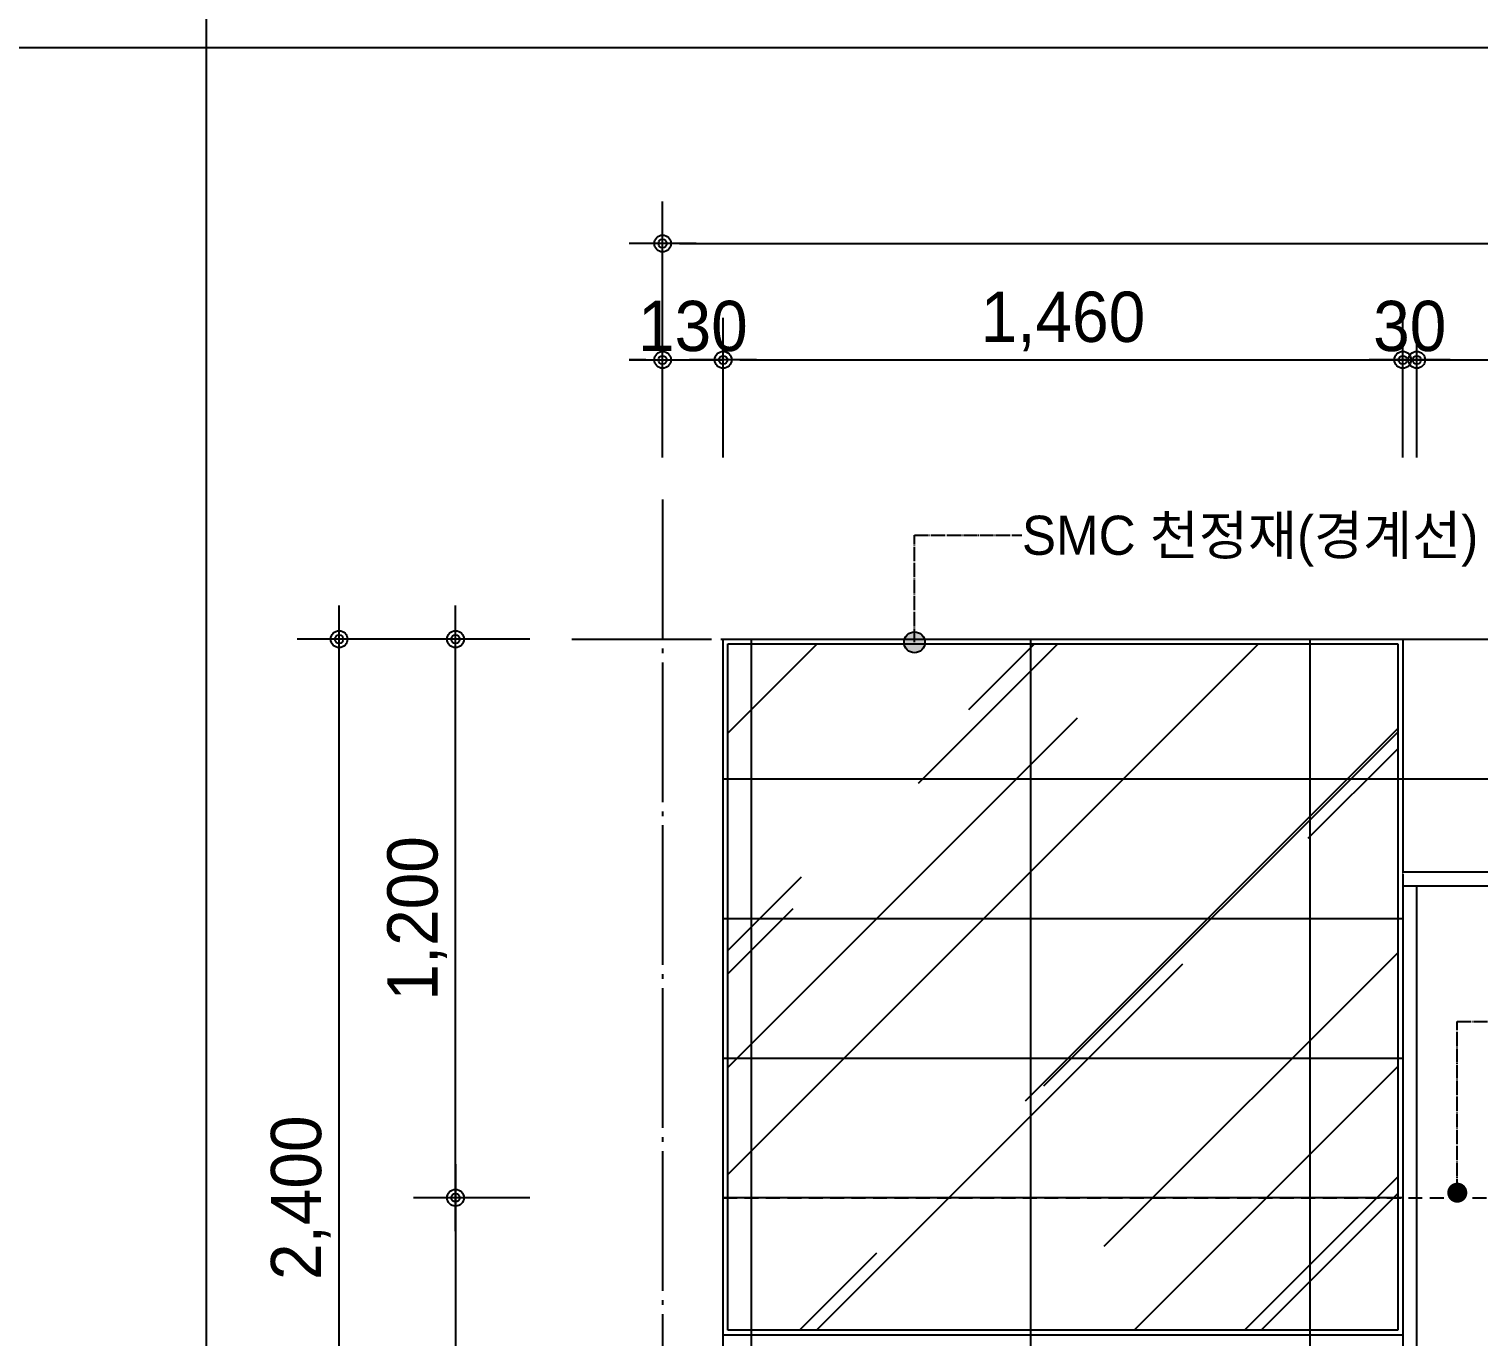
# Model space of a CAD drawing. Header units: millimetres. Extents: x 555 to 100215, y 750 to 17024.
# Drawn here: x 92064 to 95177, y 2581 to 5389 of the extents above; entities that cross this region are included whole.
import ezdxf
from ezdxf.enums import TextEntityAlignment as Align

# ---------------------------------------------------------------- set-up
doc = ezdxf.new("R2010")
doc.units = ezdxf.units.MM
doc.set_wipeout_variables(frame=1)
for name, pattern in [('CEN', [35, 30, -2, 1, -2]), ('CENTER', [2, 1.25, -0.25, 0.25, -0.25]), ('DASHDOT', [1, 0.5, -0.25, 0, -0.25]), ('HID', [2.3, 1.5, -0.8]), ('HIDDEN', [9.525, 6.35, -3.175])]:
    doc.linetypes.add(name, pattern=pattern)
for name, color, linetype in [('$ZCDB_AUDIT_GENERATED_600D18', 7, 'Continuous'), ('4A.TEC TEXT', 7, 'Continuous'), ('4A.TEC 해치 1', 9, 'Continuous'), ('9', 9, 'Continuous'), ('CEN', 1, 'CEN'), ('CENTER', 1, 'CENTER'), ('DIM', 7, 'Continuous'), ('ELE', 7, 'Continuous'), ('ETC', 8, 'Continuous'), ('SY', 1, 'Continuous'), ('WAL', 3, 'Continuous'), ('WID', 4, 'Continuous')]:
    doc.layers.add(name, color=color, linetype=linetype)
doc.styles.add('나눔고딕', font='')
doc.styles.add('돋움', font='')
doc.styles.get('나눔고딕').set_extended_font_data('Dotum')
doc.styles.get('돋움').set_extended_font_data('Dotum')
doc.dimstyles.new('DIM_600(외부치수)', dxfattribs={"dimscale": 400, "dimtxt": 3.3, "dimasz": 1, "dimexe": 2, "dimexo": 2, "dimgap": 1, "dimtad": 1, "dimdec": 0, "dimdsep": 46, "dimlunit": 6, "dimtxsty": '나눔고딕', "dimblk1": 'DIMDOT', "dimblk2": 'DIMDOT', "dimsah": 1, "dimcen": 2.5, "dimdle": 1.5, "dimclrd": 8, "dimclre": 8, "dimclrt": 3, "dimadec": 0, "dimazin": 0, "dimtfac": 1, "dimtdec": 0, "dimtix": 1, "dimtmove": 2, "dimatfit": 3, "dimldrblk": 'DIMDOT', "dimfxl": 1, "dimtvp": 1, "dimtolj": 1, "dimtzin": 0, "dimarcsym": 0})

# ---------------------------------------------------------------- blocks, each defined once
blk = doc.blocks.new('DIMDOT')
at = {"color": 0}
blk.add_line((-2, 0), (2, 0), dxfattribs=at)
for radius in [0.5, 0.25]:
    blk.add_circle((0, 0), radius, dxfattribs=at)
blk = doc.blocks.new('*D562')
at = {"layer": '$ZCDB_AUDIT_GENERATED_600D18', "color": 8, "lineweight": -2, "transparency": 16777216}
for p, q in [((93425.2, 4467.9, 0), (93425.2, 4767.9, 0)), ((93555.2, 4467.9, 0), (93555.2, 4767.9, 0)), ((93389.2, 4677.9, 0), (93353.2, 4677.9, 0)), ((93425.2, 4677.9, 0), (93555.2, 4677.9, 0)), ((93591.2, 4677.9, 0), (93627.2, 4677.9, 0))]:
    blk.add_line(p, q, dxfattribs=at)
at = {"layer": 'Defpoints', "color": 0, "transparency": 16777216}
for p in [(93555.2, 4677.9, 0), (93425.2, 4377.9, 0), (93555.2, 4377.9, 0)]:
    blk.add_point(p, dxfattribs=at)
at = {"layer": '$ZCDB_AUDIT_GENERATED_600D18', "color": 8, "lineweight": -2, "transparency": 16777216, "xscale": 36, "yscale": 36, "zscale": 36}
blk.add_blockref('DIMDOT', (93425.2, 4677.9, 0), dxfattribs=at)
at = {"layer": '$ZCDB_AUDIT_GENERATED_600D18', "color": 8, "lineweight": -2, "transparency": 16777216, "xscale": 36, "yscale": 36, "zscale": 36, "rotation": 180}
blk.add_blockref('DIMDOT', (93555.2, 4677.9, 0), dxfattribs=at)
at = {"layer": '$ZCDB_AUDIT_GENERATED_600D18', "color": 3, "transparency": 16777216, "insert": (93490.2, 4750, 0), "char_height": 108, "attachment_point": 5, "style": '나눔고딕'}
blk.add_mtext('\\A1;130', dxfattribs=at)
blk = doc.blocks.new('*D563')
at = {"layer": '$ZCDB_AUDIT_GENERATED_600D18', "color": 8, "lineweight": -2, "transparency": 16777216}
for p, q in [((93425.2, 4467.9), (93425.2, 5017.9)), ((97605.2, 4467.9), (97605.2, 5017.9)), ((93461.2, 4927.9), (97569.2, 4927.9))]:
    blk.add_line(p, q, dxfattribs=at)
at = {"layer": 'Defpoints', "color": 0, "transparency": 16777216}
for p in [(97605.2, 4927.9), (93425.2, 4377.9, 0), (97605.2, 4377.9, 0)]:
    blk.add_point(p, dxfattribs=at)
at = {"layer": '$ZCDB_AUDIT_GENERATED_600D18', "color": 8, "lineweight": -2, "transparency": 16777216, "xscale": 36, "yscale": 36, "zscale": 36, "rotation": 180}
blk.add_blockref('DIMDOT', (93425.2, 4927.9), dxfattribs=at)
at = {"layer": '$ZCDB_AUDIT_GENERATED_600D18', "color": 8, "lineweight": -2, "transparency": 16777216, "xscale": 36, "yscale": 36, "zscale": 36}
blk.add_blockref('DIMDOT', (97605.2, 4927.9), dxfattribs=at)
at = {"layer": '$ZCDB_AUDIT_GENERATED_600D18', "color": 3, "transparency": 16777216, "insert": (95515.2, 5010.4), "char_height": 108, "attachment_point": 5, "style": '나눔고딕'}
blk.add_mtext('\\A1;4,180', dxfattribs=at)
blk = doc.blocks.new('*D564')
at = {"layer": '$ZCDB_AUDIT_GENERATED_600D18', "color": 8, "lineweight": -2, "transparency": 16777216}
for p, q in [((93140.2, 4077.9, 0), (92640.2, 4077.9, 0)), ((92730.2, 1713.9, 0), (92730.2, 4041.9, 0)), ((93140.2, 1677.9, 0), (92640.2, 1677.9, 0))]:
    blk.add_line(p, q, dxfattribs=at)
at = {"layer": 'Defpoints', "color": 0, "transparency": 16777216}
for p in [(92730.2, 4077.9, 0), (93230.2, 4077.9, 0), (93230.2, 1677.9, 0)]:
    blk.add_point(p, dxfattribs=at)
at = {"layer": '$ZCDB_AUDIT_GENERATED_600D18', "color": 8, "lineweight": -2, "transparency": 16777216, "xscale": 36, "yscale": 36, "zscale": 36}
for p, rotation in [((92730.2, 4077.9, 0), 90), ((92730.2, 1677.9, 0), 270)]:
    blk.add_blockref('DIMDOT', p, dxfattribs=dict(at, rotation=rotation))
at = {"layer": '$ZCDB_AUDIT_GENERATED_600D18', "color": 3, "transparency": 16777216, "insert": (92647.7, 2877.9, 0), "char_height": 108, "attachment_point": 5, "rotation": 90, "style": '나눔고딕'}
blk.add_mtext('\\A1;2,400', dxfattribs=at)
blk = doc.blocks.new('*D565')
at = {"layer": '$ZCDB_AUDIT_GENERATED_600D18', "color": 8, "lineweight": -2, "transparency": 16777216}
for p, q in [((93140.2, 2877.9), (92890.2, 2877.9)), ((92980.2, 2841.9), (92980.2, 1713.9)), ((93140.2, 1677.9), (92890.2, 1677.9))]:
    blk.add_line(p, q, dxfattribs=at)
at = {"layer": 'Defpoints', "color": 0, "transparency": 16777216}
for p in [(93230.2, 2877.9, 0), (92980.2, 1677.9), (93230.2, 1677.9, 0)]:
    blk.add_point(p, dxfattribs=at)
at = {"layer": '$ZCDB_AUDIT_GENERATED_600D18', "color": 8, "lineweight": -2, "transparency": 16777216, "xscale": 36, "yscale": 36, "zscale": 36}
for p, rotation in [((92980.2, 2877.9), 90), ((92980.2, 1677.9), 270)]:
    blk.add_blockref('DIMDOT', p, dxfattribs=dict(at, rotation=rotation))
at = {"layer": '$ZCDB_AUDIT_GENERATED_600D18', "color": 3, "transparency": 16777216, "insert": (92897.7, 2277.9), "char_height": 108, "attachment_point": 5, "rotation": 90, "style": '나눔고딕'}
blk.add_mtext('\\A1;1,200', dxfattribs=at)
blk = doc.blocks.new('*D566')
at = {"layer": '$ZCDB_AUDIT_GENERATED_600D18', "color": 8, "lineweight": -2, "transparency": 16777216}
for p, q in [((93140.2, 4077.9), (92890.2, 4077.9)), ((92980.2, 2913.9), (92980.2, 4041.9)), ((93140.2, 2877.9), (92890.2, 2877.9))]:
    blk.add_line(p, q, dxfattribs=at)
at = {"layer": 'Defpoints', "color": 0, "transparency": 16777216}
for p in [(92980.2, 4077.9), (93230.2, 4077.9, 0), (93230.2, 2877.9, 0)]:
    blk.add_point(p, dxfattribs=at)
at = {"layer": '$ZCDB_AUDIT_GENERATED_600D18', "color": 8, "lineweight": -2, "transparency": 16777216, "xscale": 36, "yscale": 36, "zscale": 36}
for p, rotation in [((92980.2, 4077.9), 90), ((92980.2, 2877.9), 270)]:
    blk.add_blockref('DIMDOT', p, dxfattribs=dict(at, rotation=rotation))
at = {"layer": '$ZCDB_AUDIT_GENERATED_600D18', "color": 3, "transparency": 16777216, "insert": (92897.7, 3477.9), "char_height": 108, "attachment_point": 5, "rotation": 90, "style": '나눔고딕'}
blk.add_mtext('\\A1;1,200', dxfattribs=at)
blk = doc.blocks.new('zw$606B')
h = blk.add_hatch()
h.set_pattern_fill('AR-RROOF', color=252, scale=20, angle=45, style=0)
h.set_pattern_definition([(45, (-1246904, -158383.4), (431.0523, 1149.47278), [7620, -1016, 2540, -508]), (45, (-1246605.9, -157726.1), (-836.95987, 118.53938), [1524, -167.64, 3048, -381]), (45, (-1247029.74, -157898.5), (1627.22241, 2108.56414), [4064, -711.2, 2032, -508])])
h.paths.add_polyline_path([(10, 2416.1), (1449, 2416.1), (1449.3, 941.8), (10, 941.8)])
at = {"color": 8}
blk.add_line((0, 931.8, 0), (1460, 931.8, 0), dxfattribs=at)
blk.add_line((0, 931.8, 0), (1460, 931.8, 0), dxfattribs=at)
at = {"layer": 'ETC'}
for p, q in [((0, 931.8, 0), (0, 2426.1, 0)), ((0, 2426.1, 0), (1460, 2426.1, 0)), ((10, 941.8, 0), (10, 2416.1, 0)), ((10, 2416.1, 0), (1449.3, 2416.1, 0)), ((1449.3, 2416.1, 0), (1449.3, 941.8, 0)), ((1460, 2426.1, 0), (1460, 931.8, 0)), ((1449.3, 941.8, 0), (10, 941.8, 0))]:
    blk.add_line(p, q, dxfattribs=at)
blk = doc.blocks.new('A$C02A307A1')
at = {"layer": '9', "color": 8, "linetype": 'HIDDEN', "ltscale": 2}
for p, q in [((5, 673, 0), (6.9, 697.4, 0)), ((14.9, 704.8, 0), (53.8, 704.8, 0)), ((55, 672.8, 0), (55, 702.8, 0)), ((365, 702.8, 0), (365, 672.8, 0)), ((366.2, 704.8, 0), (405.1, 704.8, 0)), ((413.1, 697.4, 0), (415, 673, 0)), ((5, 664.9, 0), (0, 434.8, 0)), ((6.3, 667.3, 0), (8.7, 668.9, 0)), ((11.5, 669.8, 0), (8, 669.8, 0)), ((412, 667.8, 0), (8, 667.8, 0)), ((408.5, 669.8, 0), (11.5, 669.8, 0)), ((55, 664.8, 0), (51, 465.5, 0)), ((365, 664.8, 0), (369, 465.5, 0)), ((412, 669.8, 0), (408.5, 669.8, 0)), ((413.7, 667.3, 0), (411.3, 668.9, 0)), ((415, 664.9, 0), (420, 434.8, 0)), ((415.3, 649.8, 0), (451.3, 650.6, 0)), ((425.9, 624, 0), (415.7, 634.8, 0)), ((454.2, 633, 0), (425.9, 624, 0)), ((454.2, 633, 0), (451.3, 650.6, 0)), ((417.6, 614.8, 0), (416.1, 614.8, 0)), ((17.5, 439.8, 0), (12.5, 422.8, 0)), ((17.5, 444.8, 0), (22.5, 459.8, 0)), ((402.5, 444.8, 0), (17.5, 444.8, 0)), ((402.5, 439.8, 0), (17.5, 439.8, 0)), ((50.6, 444.8, 0), (50.5, 439.8, 0)), ((110, 444.8, 0), (110, 439.8, 0)), ((125, 444.8, 0), (125, 439.8, 0)), ((295, 444.8, 0), (295, 439.8, 0)), ((310, 444.8, 0), (310, 439.8, 0)), ((369.4, 444.8, 0), (369.5, 439.8, 0)), ((397.5, 459.8, 0), (402.5, 444.8, 0)), ((407.5, 422.8, 0), (402.5, 439.8, 0)), ((0, 434.8, 0), (0, 357.8, 0)), ((12.5, 422.8, 0), (407.5, 422.8, 0)), ((20, 409.5, 0), (22.4, 362.6, 0)), ((25, 414.8, 0), (395, 414.8, 0)), ((50.2, 422.8, 0), (50, 414.8, 0)), ((60, 414.8, 0), (60, 422.8, 0)), ((80, 414.8, 0), (60, 414.8, 0)), ((80, 422.8, 0), (80, 414.8, 0)), ((340, 414.8, 0), (340, 422.8, 0)), ((360, 414.8, 0), (340, 414.8, 0)), ((360, 422.8, 0), (360, 414.8, 0)), ((369.8, 422.8, 0), (370, 414.8, 0)), ((400, 409.5, 0), (397.6, 362.6, 0)), ((420, 434.8, 0), (420, 357.8, 0)), ((8, 349.8, 0), (25.1, 349.8, 0)), ((412, 349.8, 0), (394.9, 349.8, 0)), ((387.5, 313.6, 0), (387.5, 237.5, 0)), ((372.5, 287.8, 0), (372.5, 237.5, 0)), ((107.4, 240.2, 0), (90, 96.7, 0)), ((312.6, 240.2, 0), (330, 96.7, 0)), ((368, 237.5, 0), (392, 237.5, 0)), ((368, 224.5, 0), (368, 237.5, 0)), ((392, 224.5, 0), (368, 224.5, 0)), ((369.5, 224.5, 0), (369.5, 217.1, 0)), ((390.5, 224.5, 0), (390.5, 217.1, 0)), ((392, 237.5, 0), (392, 224.5, 0)), ((90, 96.7, 0), (82.5, 34.8, 0)), ((330, 96.7, 0), (337.5, 34.8, 0))]:
    blk.add_line(p, q, dxfattribs=at)
for centre, radius in [((373, 231.2, 0), 5), ((386.9, 230.9, 0), 5), ((380, 204.8, 0), 4.5)]:
    blk.add_circle(centre, radius, dxfattribs=at)
for centre, radius, start, end in [((14.9, 696.8, 0), 8, 90, 175.5165), ((53.8, 707.8, 0), 3, 270, 321.316), ((60, 702.8, 0), 5, 141.316, 180), ((60, 702.8, 0), 5, 91.5278, 141.316), ((210, -4921.2, 0), 5631, 88.4722, 91.5278), ((360, 702.8, 0), 5, 38.684, 88.4722), ((366.2, 707.8, 0), 3, 218.684, 270), ((360, 702.8, 0), 5, 0, 38.684), ((405.1, 696.8, 0), 8, 4.4835, 90), ((8, 672.8, 0), 3, 175.5165, 270), ((8, 664.8, 0), 3, 124.3441, 178.7548), ((8, 664.8, 0), 3, 90, 124.3441), ((11.5, 664.8, 0), 5, 90, 124.3441), ((58, 672.8, 0), 3, 180, 270), ((58, 664.8, 0), 3, 90, 178.8561), ((362, 672.8, 0), 3, 270, 0), ((362, 664.8, 0), 3, 1.1439, 90), ((408.5, 664.8, 0), 5, 55.6559, 90), ((412, 672.8, 0), 3, 270, 4.4835), ((412, 664.8, 0), 3, 55.6559, 90), ((412, 664.8, 0), 3, 0, 55.6559), ((397.3, 629.4, 0), 25, 324.3801, 356.5309), ((210, -409.1, 0), 888.9, 77.8229, 102.1771), ((25, 409.8, 0), 5, 90, 180), ((395, 409.8, 0), 5, 0, 90), ((8, 357.8, 0), 8, 180, 197.5009), ((29, 364.4, 0), 30, 197.5009, 225.3669), ((8, 357.8, 0), 8, 197.5009, 270), ((-132.6, 200.7, 0), 200, 27.5064, 45.3669), ((52.3, 364.1, 0), 30, 182.8696, 197.1667), ((214.7, 414.3, 0), 200, 197.1667, 236.3347), ((205.3, 414.3, 0), 200, 303.6653, 342.8333), ((552.6, 200.7, 0), 200, 134.6331, 152.4936), ((367.7, 364.1, 0), 30, 342.8333, 357.1304), ((412, 357.8, 0), 8, 270, 342.499), ((391, 364.4, 0), 30, 314.6331, 342.4991), ((412, 357.8, 0), 8, 342.499, 0), ((-310, 108.4, 0), 400, 360, 27.5064), ((730, 108.4, 0), 400, 152.4936, 180), ((157.6, 211.4, 0), 60, 86.869, 147.3829), ((210, 1170, 0), 900, 266.869, 273.131), ((262.4, 211.4, 0), 60, 32.6171, 93.131), ((99.4, 241.2, 0), 8, 353.0931, 56.3347), ((320.6, 241.2, 0), 8, 123.6653, 186.907), ((380, 204.8, 0), 30, 113.5783, 66.4219), ((380, 185.1, 0), 33.6, 47.499, 132.501), ((362, 204.8, 0), 7, 132.501, 227.499), ((380, 224.4, 0), 33.6, 227.499, 312.501), ((398, 204.8, 0), 7, 312.501, 47.499)]:
    blk.add_arc(centre, radius, start, end, dxfattribs=at)
at = {"layer": 'CENTER', "color": 1, "linetype": 'DASHDOT'}
for p, q in [((210, 729.6, 0), (210, 0, 0)), ((380, 258.2, 0), (380, 155.2, 0)), ((430.8, 204.8, 0), (327.2, 204.8, 0))]:
    blk.add_line(p, q, dxfattribs=at)
blk = doc.blocks.new('zw$D37')
at = {"layer": 'ELE', "color": 6}
for p, q in [((0, 1934.8, 0), (2460, 1934.8, 0)), ((0, 1930.5, 0), (0, 30.5, 0)), ((0, 1904.8, 0), (2460, 1904.8, 0)), ((290, 1904.8, 0), (290, 34.8, 0)), ((890, 1904.8, 0), (890, 34.8, 0)), ((1520, 1904.8, 0), (1520, 34.8, 0)), ((2120, 1904.8, 0), (2120, 34.8, 0)), ((890, 1869.8, 0), (290, 1869.8, 0)), ((2120, 1869.8, 0), (1520, 1869.8, 0)), ((290, 134.8, 0), (0, 134.8, 0)), ((890, 154.8, 0), (290, 154.8, 0)), ((890, 154.8, 0), (290, 154.8, 0)), ((290, 154.8), (890, 154.8, 0)), ((1230, 134.8, 0), (890, 134.8, 0)), ((1520, 134.8, 0), (1230, 134.8, 0)), ((2120, 154.8, 0), (1520, 154.8, 0)), ((2120, 154.8, 0), (1520, 154.8, 0)), ((1520, 154.8, 0), (2120, 154.8, 0)), ((2460, 134.8, 0), (2120, 134.8, 0))]:
    blk.add_line(p, q, dxfattribs=at)
at = {"layer": 'ELE', "color": 8}
for p, q in [((890, 1472.3, 0), (290, 1472.3, 0)), ((2120, 1472.3, 0), (1520, 1472.3, 0)), ((890, 1462.3, 0), (290, 1462.3, 0)), ((2120, 1462.3, 0), (1520, 1462.3, 0)), ((290, 1052.3, 0), (890, 1052.3, 0)), ((890, 1052.3, 0), (290, 1052.3, 0)), ((767.5, 1042.3, 0), (290, 1042.3, 0)), ((407.5, 1042.3, 0), (890, 1042.3, 0)), ((767.5, 1052.3, 0), (767.5, 154.8, 0)), ((1520, 1052.3, 0), (2120, 1052.3, 0)), ((2120, 1052.3, 0), (1520, 1052.3, 0)), ((1997.5, 1042.3, 0), (1520, 1042.3, 0)), ((1637.5, 1042.3, 0), (2120, 1042.3, 0)), ((1997.5, 1052.3, 0), (1997.5, 154.8, 0)), ((767.5, 589.8, 0), (290, 589.8, 0)), ((767.5, 579.8, 0), (290, 579.8, 0)), ((1997.5, 589.8, 0), (1520, 589.8, 0)), ((1997.5, 579.8, 0), (1520, 579.8, 0))]:
    blk.add_line(p, q, dxfattribs=at)
at = {"layer": 'ELE', "color": 5, "linetype": 'HIDDEN', "ltscale": 0.2, "elevation": 0}
for points in [[(30, 34.8), (30, 1904.8)], [(1230, 34.8), (1230, 1904.8)], [(1260, 34.8), (1260, 1904.8)]]:
    blk.add_lwpolyline(points, dxfattribs=at)
at = {"layer": 'ETC', "color": 1}
for p, q in [((890, 1869.8, 0), (290, 984.8, 0)), ((2120, 1869.8, 0), (1520, 984.8, 0)), ((290, 984.8, 0), (890, 154.8, 0)), ((1520, 984.8, 0), (2120, 154.8, 0))]:
    blk.add_line(p, q, dxfattribs=at)
at = {"layer": 'DIM', "color": 8}
for p in [(365, 0, 0), (1595, 0, 0)]:
    blk.add_blockref('A$C02A307A1', p, dxfattribs=at)
blk = doc.blocks.new('*D559')
at = {"layer": '$ZCDB_AUDIT_GENERATED_600D18', "color": 8, "lineweight": -2, "transparency": 16777216}
for p, q in [((95045.2, 4467.9, 0), (95045.2, 4767.9, 0)), ((96245.2, 4467.9, 0), (96245.2, 4767.9, 0)), ((95081.2, 4677.9, 0), (96209.2, 4677.9, 0))]:
    blk.add_line(p, q, dxfattribs=at)
at = {"layer": 'Defpoints', "color": 0, "transparency": 16777216}
for p in [(96245.2, 4677.9, 0), (95045.2, 4377.9, 0), (96245.2, 4377.9, 0)]:
    blk.add_point(p, dxfattribs=at)
at = {"layer": '$ZCDB_AUDIT_GENERATED_600D18', "color": 8, "lineweight": -2, "transparency": 16777216, "xscale": 36, "yscale": 36, "zscale": 36, "rotation": 180}
blk.add_blockref('DIMDOT', (95045.2, 4677.9, 0), dxfattribs=at)
at = {"layer": '$ZCDB_AUDIT_GENERATED_600D18', "color": 8, "lineweight": -2, "transparency": 16777216, "xscale": 36, "yscale": 36, "zscale": 36}
blk.add_blockref('DIMDOT', (96245.2, 4677.9, 0), dxfattribs=at)
at = {"layer": '$ZCDB_AUDIT_GENERATED_600D18', "color": 3, "transparency": 16777216, "insert": (95645.2, 4760.4, 0), "char_height": 108, "attachment_point": 5, "style": '나눔고딕'}
blk.add_mtext('\\A1;1,200', dxfattribs=at)
blk = doc.blocks.new('*D560')
at = {"layer": '$ZCDB_AUDIT_GENERATED_600D18', "color": 8, "lineweight": -2, "transparency": 16777216}
for p, q in [((95015.2, 4467.9, 0), (95015.2, 4767.9, 0)), ((95045.2, 4467.9, 0), (95045.2, 4767.9, 0)), ((94979.2, 4677.9, 0), (94943.2, 4677.9, 0)), ((95045.2, 4677.9, 0), (95015.2, 4677.9, 0)), ((95081.2, 4677.9, 0), (95117.2, 4677.9, 0))]:
    blk.add_line(p, q, dxfattribs=at)
at = {"layer": 'Defpoints', "color": 0, "transparency": 16777216}
for p in [(95015.2, 4677.9, 0), (95015.2, 4377.9, 0), (95045.2, 4377.9, 0)]:
    blk.add_point(p, dxfattribs=at)
at = {"layer": '$ZCDB_AUDIT_GENERATED_600D18', "color": 8, "lineweight": -2, "transparency": 16777216, "xscale": 36, "yscale": 36, "zscale": 36}
blk.add_blockref('DIMDOT', (95015.2, 4677.9, 0), dxfattribs=at)
at = {"layer": '$ZCDB_AUDIT_GENERATED_600D18', "color": 8, "lineweight": -2, "transparency": 16777216, "xscale": 36, "yscale": 36, "zscale": 36, "rotation": 180}
blk.add_blockref('DIMDOT', (95045.2, 4677.9, 0), dxfattribs=at)
at = {"layer": '$ZCDB_AUDIT_GENERATED_600D18', "color": 3, "transparency": 16777216, "insert": (95030.2, 4750, 0), "char_height": 108, "attachment_point": 5, "style": '나눔고딕'}
blk.add_mtext('\\A1;30', dxfattribs=at)
blk = doc.blocks.new('*D561')
at = {"layer": '$ZCDB_AUDIT_GENERATED_600D18', "color": 8, "lineweight": -2, "transparency": 16777216}
for p, q in [((93555.2, 4467.9, 0), (93555.2, 4767.9, 0)), ((95015.2, 4467.9, 0), (95015.2, 4767.9, 0)), ((93591.2, 4677.9, 0), (94979.2, 4677.9, 0))]:
    blk.add_line(p, q, dxfattribs=at)
at = {"layer": 'Defpoints', "color": 0, "transparency": 16777216}
for p in [(95015.2, 4677.9, 0), (93555.2, 4377.9, 0), (95015.2, 4377.9, 0)]:
    blk.add_point(p, dxfattribs=at)
at = {"layer": '$ZCDB_AUDIT_GENERATED_600D18', "color": 8, "lineweight": -2, "transparency": 16777216, "xscale": 36, "yscale": 36, "zscale": 36, "rotation": 180}
blk.add_blockref('DIMDOT', (93555.2, 4677.9, 0), dxfattribs=at)
at = {"layer": '$ZCDB_AUDIT_GENERATED_600D18', "color": 8, "lineweight": -2, "transparency": 16777216, "xscale": 36, "yscale": 36, "zscale": 36}
blk.add_blockref('DIMDOT', (95015.2, 4677.9, 0), dxfattribs=at)
at = {"layer": '$ZCDB_AUDIT_GENERATED_600D18', "color": 3, "transparency": 16777216, "insert": (94285.2, 4760.4, 0), "char_height": 108, "attachment_point": 5, "style": '나눔고딕'}
blk.add_mtext('\\A1;1,460', dxfattribs=at)

msp = doc.modelspace()

# ---------------------------------------------------------------- linework, layer by layer
at = {"color": 3}
for p, q in [((92445, 750), (92445, 9946.87)), ((97875, 5348.44), (76155, 5348.44))]:
    msp.add_line(p, q, dxfattribs=at)
at = {"color": 8}
for p, q in [((93615.2, 4077.95, 0), (93615.2, 1677.95, 0)), ((94215.2, 4077.95, 0), (94215.2, 1677.95, 0)), ((94815.2, 4077.95, 0), (94815.2, 1677.95, 0)), ((93555.2, 3777.95, 0), (97475.2, 3777.95, 0)), ((93555.2, 3477.95, 0), (97475.2, 3477.95, 0)), ((93555.2, 3177.95, 0), (97475.2, 3177.95, 0)), ((97475.2, 2877.95, 0), (93555.2, 2877.95, 0))]:
    msp.add_line(p, q, dxfattribs=at)
at = {"layer": 'CEN', "ltscale": 10}
for p, q in [((93425.2, 4377.95, 0), (93425.2, 1479.95, 0)), ((93230.2, 4077.95, 0), (97775.2, 4077.95, 0))]:
    msp.add_line(p, q, dxfattribs=at)
at = {"layer": 'WAL', "elevation": 0}
for points in [[(93555.2, 4077.95), (97475.2, 4077.95), (97475.2, 1677.95), (93555.2, 1677.95)], [(93555.2, 1677.95), (93555.2, 4077.95)]]:
    msp.add_lwpolyline(points, dxfattribs=at)

# ---------------------------------------------------------------- texts
at = {"layer": '4A.TEC TEXT', "style": '돋움'}
msp.add_text('SMC 천정재(경계선)', height=84, dxfattribs=at).set_placement((94197.06, 4301.12, 0), align=Align.MIDDLE_LEFT)

# ---------------------------------------------------------------- dimensions: what is measured, and where the dimension line sits
at = {"layer": '$ZCDB_AUDIT_GENERATED_600D18'}
for base, p2, picture, middle in [((97605.2, 4927.95, 0), (97605.2, 4377.95, 0), '*D563', (95515.2, 5010.43, 0)), ((93555.2, 4677.95, 0), (93555.2, 4377.95, 0), '*D562', (93490.2, 4750.02, 0))]:
    dim = msp.add_linear_dim(base=base, p1=(93425.2, 4377.95, 0), p2=p2, dimstyle='DIM_600(외부치수)', override={"dimscale": 300, "dimtxt": 0.36, "dimasz": 0.12, "dimexe": 0.3, "dimexo": 0.3, "dimgap": 0.06, "dimdec": 1, "dimblk1": 'DIMDOT', "dimblk2": 'DIMDOT', "dimdle": 0.06}, dxfattribs=at)
    dim.commit()
    dim.dimension.update_dxf_attribs({"geometry": picture, "text_midpoint": middle})
for base, p1, p2, angle, picture, middle in [((95015.2, 4677.95, 0), (93555.2, 4377.95, 0), (95015.2, 4377.95, 0), 0, '*D561', (94285.2, 4760.43, 0)), ((96245.2, 4677.95, 0), (95045.2, 4377.95, 0), (96245.2, 4377.95, 0), 0, '*D559', (95645.2, 4760.43, 0)), ((95015.2, 4677.95, 0), (95045.2, 4377.95, 0), (95015.2, 4377.95, 0), 180, '*D560', (95030.2, 4750.02, 0))]:
    dim = msp.add_linear_dim(base=base, p1=p1, p2=p2, angle=angle, dimstyle='DIM_600(외부치수)', override={"dimscale": 300, "dimtxt": 0.36, "dimasz": 0.12, "dimexe": 0.3, "dimexo": 0.3, "dimgap": 0.06, "dimdec": 1, "dimblk1": 'DIMDOT', "dimblk2": 'DIMDOT', "dimdle": 0.06}, dxfattribs=at)
    dim.commit()
    dim.dimension.update_dxf_attribs({"geometry": picture, "text_midpoint": middle})
for p1, p2, distance, picture, middle in [((93230.2, 1677.95, 0), (93230.2, 4077.95, 0), 500, '*D564', (92647.72, 2877.95, 0)), ((93230.2, 2877.95, 0), (93230.2, 4077.95, 0), 250, '*D566', (92897.72, 3477.95, 0)), ((93230.2, 2877.95, 0), (93230.2, 1677.95, 0), -250, '*D565', (92897.72, 2277.95, 0))]:
    dim = msp.add_aligned_dim(p1=p1, p2=p2, distance=distance, dimstyle='DIM_600(외부치수)', override={"dimscale": 300, "dimtxt": 0.36, "dimasz": 0.12, "dimexe": 0.3, "dimexo": 0.3, "dimgap": 0.06, "dimdec": 1, "dimblk1": 'DIMDOT', "dimblk2": 'DIMDOT', "dimdle": 0.06}, dxfattribs=at)
    dim.commit()
    dim.dimension.update_dxf_attribs({"geometry": picture, "text_midpoint": middle})

# ---------------------------------------------------------------- next in the draw order: block references
msp.add_blockref('zw$606B', (93555.2, 1651.86, 0))

# ---------------------------------------------------------------- next in the draw order: hatches: boundary and pattern name
at = {"layer": 'SY', "ltscale": 0.05}
h = msp.add_hatch(color=256, dxfattribs=at)
edge = h.paths.add_edge_path()
edge.add_arc((93966.28, 4071.09), 22.53, -630, -270, ccw=False)

# ---------------------------------------------------------------- next in the draw order: linework, layer by layer
at = {"color": 8}
msp.add_line((93615.2, 4077.95, 0), (93615.2, 1677.95, 0), dxfattribs=at)
at = {"layer": 'CEN', "elevation": 0}
msp.add_lwpolyline([(93966.28, 4071.09), (93966.28, 4301.12), (94197.06, 4301.12)], dxfattribs=at)
at = {"layer": 'SY', "ltscale": 0.05}
msp.add_circle((93966.28, 4071.09, 0), 22.53, dxfattribs=at)

# ---------------------------------------------------------------- next in the draw order: wipeouts: each hides what was drawn before it
msp.add_wipeout([(97475.2, 1677.95), (97475.2, 3577.95), (95015.2, 3577.95), (95015.2, 1677.95)]).translate(0, 0, 0).dxf.layer = '4A.TEC 해치 1'

# ---------------------------------------------------------------- next in the draw order: linework, layer by layer
at = {"layer": 'CEN', "elevation": 0}
msp.add_lwpolyline([(95132.29, 2888.74), (95132.29, 3256.62), (95522.36, 3256.62)], dxfattribs=at)
at = {"layer": 'SY', "ltscale": 0.05, "const_width": 21.52, "elevation": 0}
msp.add_lwpolyline([(95143.05, 2888.74, 1), (95121.54, 2888.74, 1)], format="xyb", close=True, dxfattribs=at)
at = {"layer": 'WID', "linetype": 'HID', "ltscale": 20}
msp.add_line((93555.2, 2877.95, 0), (97475.2, 2877.95, 0), dxfattribs=at)

# ---------------------------------------------------------------- next in the draw order: block references
msp.add_blockref('zw$D37', (95015.2, 1643.16, 0))

doc.saveas('drawing.dxf')
